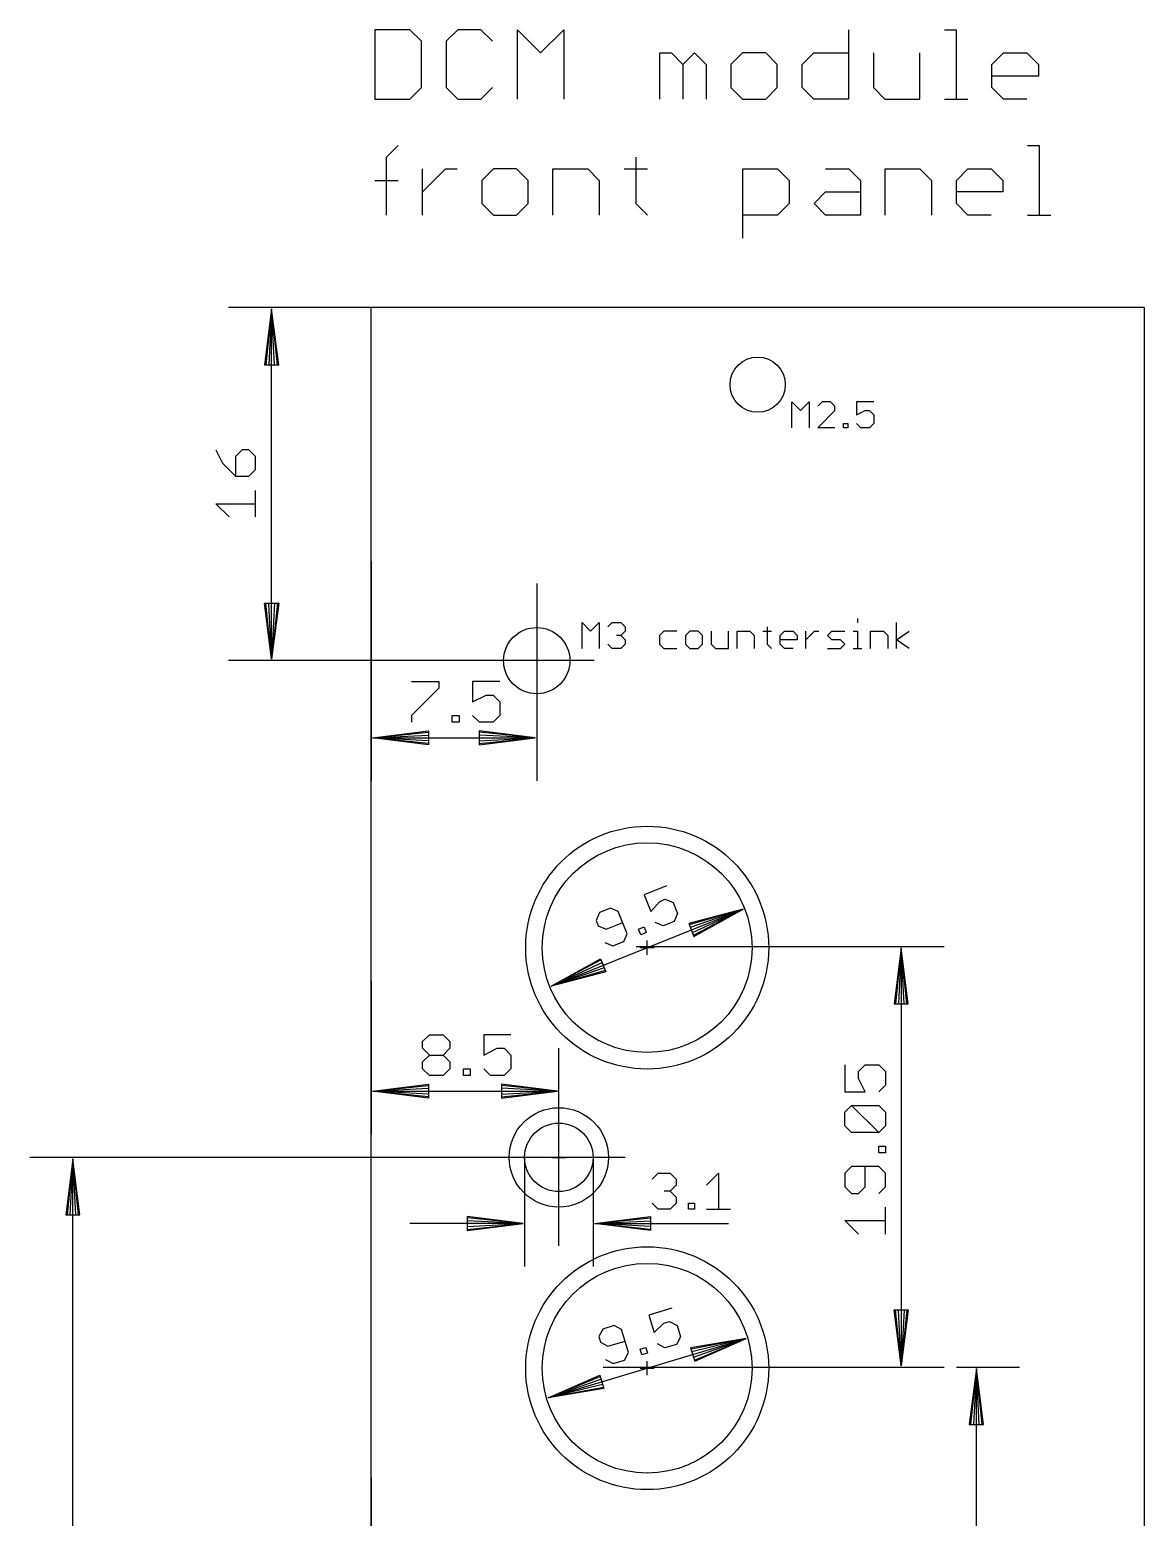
# Model space of a CAD drawing. Extents: x -16 to 68, y -8 to 128.
# Drawn here: x -15.4 to 35, y 60.2 to 127.6 of the extents above; entities that cross this region are included whole.
import ezdxf

# ---------------------------------------------------------------- set-up
doc = ezdxf.new("R2010")
doc.units = 0
doc.header["$MEASUREMENT"] = 0
for name, color, linetype, true_color in [('113', 2, 'Continuous', 0xffff00), ('114', 253, 'Continuous', 0xadadad), ('20', 7, 'Continuous', 0xffffff), ('47', 140, 'Continuous', 0x00bfff)]:
    doc.layers.add(name, color=color, linetype=linetype, true_color=true_color)

msp = doc.modelspace()

# ---------------------------------------------------------------- linework, layer by layer
at = {"layer": '113'}
for centre, radius in [((12.5, 86), 5.5), ((8.5, 76.5), 2.25), ((12.5, 66.95), 5.5)]:
    msp.add_circle(centre, radius, dxfattribs=at)
at = {"layer": '114'}
for p, q in [((0.1778, 127.5749), (0.1778, 124.4278)), ((1.7513, 127.5749), (0.1778, 127.5749)), ((2.2759, 127.0504), (1.7513, 127.5749)), ((3.9251, 127.5749), (3.4006, 127.0504)), ((4.9741, 127.5749), (3.9251, 127.5749)), ((5.4986, 127.0504), (4.9741, 127.5749)), ((6.6233, 124.4278), (6.6233, 127.5749)), ((6.6233, 127.5749), (7.6723, 126.5259)), ((7.6723, 126.5259), (8.7214, 127.5749)), ((8.7214, 127.5749), (8.7214, 124.4278)), ((21.6124, 127.5749), (21.6124, 124.4278)), ((25.9598, 127.5749), (26.4843, 127.5749)), ((26.4843, 127.5749), (26.4843, 124.4278)), ((2.2759, 124.9523), (2.2759, 127.0504)), ((3.4006, 127.0504), (3.4006, 124.9523)), ((13.0688, 124.4278), (13.0688, 126.5259)), ((13.0688, 126.5259), (13.5933, 126.5259)), ((13.5933, 126.5259), (14.1178, 126.0013)), ((14.1178, 126.0013), (14.6424, 126.5259)), ((14.1178, 126.0013), (14.1178, 124.4278)), ((14.6424, 126.5259), (15.1669, 126.0013)), ((15.1669, 126.0013), (15.1669, 124.4278)), ((16.8161, 126.5259), (16.2916, 126.0013)), ((16.2916, 126.0013), (16.2916, 124.9523)), ((17.8651, 126.5259), (16.8161, 126.5259)), ((18.3896, 126.0013), (17.8651, 126.5259)), ((18.3896, 124.9523), (18.3896, 126.0013)), ((19.5143, 126.0013), (20.0388, 126.5259)), ((19.5143, 124.9523), (19.5143, 126.0013)), ((20.0388, 126.5259), (21.6124, 126.5259)), ((22.7371, 126.5259), (22.7371, 124.9523)), ((24.8351, 124.4278), (24.8351, 126.5259)), ((28.1083, 126.0013), (28.6328, 126.5259)), ((28.1083, 124.9523), (28.1083, 126.0013)), ((28.6328, 126.5259), (29.6819, 126.5259)), ((29.6819, 126.5259), (30.2064, 126.0013)), ((30.2064, 126.0013), (30.2064, 125.4768)), ((30.2064, 125.4768), (28.1083, 125.4768)), ((1.7513, 124.4278), (2.2759, 124.9523)), ((3.4006, 124.9523), (3.9251, 124.4278)), ((4.9741, 124.4278), (5.4986, 124.9523)), ((16.2916, 124.9523), (16.8161, 124.4278)), ((17.8651, 124.4278), (18.3896, 124.9523)), ((20.0388, 124.4278), (19.5143, 124.9523)), ((22.7371, 124.9523), (23.2616, 124.4278)), ((28.6328, 124.4278), (28.1083, 124.9523)), ((0.1778, 124.4278), (1.7513, 124.4278)), ((3.9251, 124.4278), (4.9741, 124.4278)), ((16.8161, 124.4278), (17.8651, 124.4278)), ((21.6124, 124.4278), (20.0388, 124.4278)), ((23.2616, 124.4278), (24.8351, 124.4278)), ((25.9598, 124.4278), (27.0089, 124.4278)), ((29.6819, 124.4278), (28.6328, 124.4278)), ((0.7023, 121.8004), (1.2268, 122.3249)), ((29.7197, 122.3249), (30.2442, 122.3249)), ((30.2442, 122.3249), (30.2442, 119.1778)), ((0.7023, 119.1778), (0.7023, 121.8004)), ((11.9819, 121.8004), (11.9819, 119.7023)), ((0.1778, 120.7513), (1.2268, 120.7513)), ((2.3263, 119.1778), (2.3263, 121.2759)), ((2.3263, 120.2268), (3.3753, 121.2759)), ((3.3753, 121.2759), (3.8998, 121.2759)), ((5.5364, 121.2759), (5.0119, 120.7513)), ((5.0119, 120.7513), (5.0119, 119.7023)), ((6.5855, 121.2759), (5.5364, 121.2759)), ((7.11, 120.7513), (6.5855, 121.2759)), ((7.11, 119.7023), (7.11, 120.7513)), ((8.2347, 119.1778), (8.2347, 121.2759)), ((8.2347, 121.2759), (9.8082, 121.2759)), ((9.8082, 121.2759), (10.3327, 120.7513)), ((10.3327, 120.7513), (10.3327, 119.1778)), ((11.4574, 121.2759), (12.5065, 121.2759)), ((16.8287, 118.1288), (16.8287, 121.2759)), ((16.8287, 121.2759), (18.4022, 121.2759)), ((18.4022, 121.2759), (18.9267, 120.7513)), ((18.9267, 120.7513), (18.9267, 119.7023)), ((20.576, 121.2759), (21.625, 121.2759)), ((21.625, 121.2759), (22.1495, 120.7513)), ((22.1495, 120.7513), (22.1495, 119.1778)), ((23.2742, 119.1778), (23.2742, 121.2759)), ((23.2742, 121.2759), (24.8477, 121.2759)), ((24.8477, 121.2759), (25.3723, 120.7513)), ((25.3723, 120.7513), (25.3723, 119.1778)), ((26.4969, 120.7513), (27.0215, 121.2759)), ((26.4969, 119.7023), (26.4969, 120.7513)), ((27.0215, 121.2759), (28.0705, 121.2759)), ((28.0705, 121.2759), (28.595, 120.7513)), ((28.595, 120.7513), (28.595, 120.2268)), ((20.0514, 119.7023), (20.576, 120.2268)), ((20.576, 120.2268), (22.1495, 120.2268)), ((28.595, 120.2268), (26.4969, 120.2268)), ((5.0119, 119.7023), (5.5364, 119.1778)), ((6.5855, 119.1778), (7.11, 119.7023)), ((11.9819, 119.7023), (12.5065, 119.1778)), ((18.9267, 119.7023), (18.4022, 119.1778)), ((20.576, 119.1778), (20.0514, 119.7023)), ((27.0215, 119.1778), (26.4969, 119.7023)), ((5.5364, 119.1778), (6.5855, 119.1778)), ((18.4022, 119.1778), (16.8287, 119.1778)), ((22.1495, 119.1778), (20.576, 119.1778)), ((28.0705, 119.1778), (27.0215, 119.1778)), ((29.7197, 119.1778), (30.7687, 119.1778))]:
    msp.add_line(p, q, dxfattribs=at)
at = {"layer": '20'}
for p, q in [((0, 0), (0, 115)), ((35, 115), (0, 115)), ((35, 115), (35, 0))]:
    msp.add_line(p, q, dxfattribs=at)
for centre, radius in [((17.5, 111.5), 1.25), ((7.5, 99), 1.5), ((12.5, 86), 4.75), ((8.5, 76.5), 1.55), ((12.5, 66.95), 4.75)]:
    msp.add_circle(centre, radius, dxfattribs=at)
at = {"layer": '47'}
for p, q in [((6.5, 115), (-6.45, 115)), ((-4.5, 114.935), (-4.8192, 112.4)), ((-4.5, 114.935), (-4.76, 112.4)), ((-4.5, 114.935), (-4.63, 112.4)), ((-4.5, 99.065), (-4.5, 114.935)), ((-4.1808, 112.4), (-4.5, 114.935)), ((-4.37, 112.4), (-4.5, 114.935)), ((-4.24, 112.4), (-4.5, 114.935)), ((-4.8192, 112.4), (-4.1808, 112.4)), ((19.0508, 109.5508), (19.0508, 110.7202)), ((19.0508, 110.7202), (19.4406, 110.3304)), ((19.4406, 110.3304), (19.8304, 110.7202)), ((19.8304, 110.7202), (19.8304, 109.5508)), ((20.4151, 110.7202), (20.2202, 110.5253)), ((20.8049, 110.7202), (20.4151, 110.7202)), ((20.9998, 110.5253), (20.8049, 110.7202)), ((20.9998, 110.3304), (20.9998, 110.5253)), ((22.7539, 110.7202), (21.9743, 110.7202)), ((21.9743, 110.7202), (21.9743, 110.1355)), ((20.2202, 109.5508), (20.9998, 110.3304)), ((21.9743, 110.1355), (22.3641, 110.3304)), ((22.3641, 110.3304), (22.559, 110.3304)), ((22.559, 110.3304), (22.7539, 110.1355)), ((22.7539, 110.1355), (22.7539, 109.7457)), ((20.9998, 109.5508), (20.2202, 109.5508)), ((21.3896, 109.5508), (21.3896, 109.7457)), ((21.3896, 109.7457), (21.5845, 109.7457)), ((21.5845, 109.5508), (21.3896, 109.5508)), ((21.5845, 109.7457), (21.5845, 109.5508)), ((22.1692, 109.5508), (21.9743, 109.7457)), ((22.559, 109.5508), (22.1692, 109.5508)), ((22.7539, 109.7457), (22.559, 109.5508)), ((-7.0299, 108.5488), (-6.7302, 107.9494)), ((-5.831, 108.5488), (-6.1308, 108.2491)), ((-5.5313, 108.5488), (-5.831, 108.5488)), ((-5.2316, 108.2491), (-5.5313, 108.5488)), ((-6.7302, 107.9494), (-6.1308, 107.3499)), ((-6.1308, 108.2491), (-6.1308, 107.3499)), ((-5.2316, 107.6496), (-5.2316, 108.2491)), ((-6.1308, 107.3499), (-5.5313, 107.3499)), ((-5.5313, 107.3499), (-5.2316, 107.6496)), ((-5.2316, 105.5083), (-5.2316, 106.7072)), ((-6.4305, 105.5083), (-7.0299, 106.1078)), ((-7.0299, 106.1078), (-5.2316, 106.1078)), ((0, 103.5), (0, 93.55)), ((7.5, 102.5), (7.5, 93.55)), ((-4.5, 99.065), (-4.8192, 101.6)), ((-4.8192, 101.6), (-4.1808, 101.6)), ((-4.5, 99.065), (-4.76, 101.6)), ((-4.5, 99.065), (-4.63, 101.6)), ((-4.1808, 101.6), (-4.5, 99.065)), ((-4.37, 101.6), (-4.5, 99.065)), ((-4.24, 101.6), (-4.5, 99.065)), ((9.5508, 99.5508), (9.5508, 100.7202)), ((9.5508, 100.7202), (9.9406, 100.3304)), ((9.9406, 100.3304), (10.3304, 100.7202)), ((10.3304, 100.7202), (10.3304, 99.5508)), ((10.7202, 100.5253), (10.9151, 100.7202)), ((10.9151, 100.7202), (11.3049, 100.7202)), ((11.3049, 100.7202), (11.4998, 100.5253)), ((11.4998, 100.5253), (11.4998, 100.3304)), ((17.9315, 100.5253), (17.9315, 99.7457)), ((22.0244, 100.9151), (22.0244, 100.7202)), ((23.7785, 99.5508), (23.7785, 100.7202)), ((10.9151, 99.5508), (10.7202, 99.7457)), ((11.3049, 100.1355), (11.11, 100.1355)), ((11.4998, 100.3304), (11.3049, 100.1355)), ((11.3049, 100.1355), (11.4998, 99.9406)), ((11.4998, 99.7457), (11.3049, 99.5508)), ((11.4998, 99.9406), (11.4998, 99.7457)), ((13.2539, 100.3304), (13.059, 100.1355)), ((13.059, 100.1355), (13.059, 99.7457)), ((13.059, 99.7457), (13.2539, 99.5508)), ((13.8386, 100.3304), (13.2539, 100.3304)), ((14.4233, 100.3304), (14.2284, 100.1355)), ((14.2284, 100.1355), (14.2284, 99.7457)), ((14.2284, 99.7457), (14.4233, 99.5508)), ((14.8131, 100.3304), (14.4233, 100.3304)), ((15.008, 100.1355), (14.8131, 100.3304)), ((14.8131, 99.5508), (15.008, 99.7457)), ((15.008, 99.7457), (15.008, 100.1355)), ((15.3978, 100.3304), (15.3978, 99.7457)), ((15.3978, 99.7457), (15.5927, 99.5508)), ((16.1774, 99.5508), (16.1774, 100.3304)), ((16.5672, 99.5508), (16.5672, 100.3304)), ((16.5672, 100.3304), (17.1519, 100.3304)), ((17.1519, 100.3304), (17.3468, 100.1355)), ((17.3468, 100.1355), (17.3468, 99.5508)), ((17.7366, 100.3304), (18.1264, 100.3304)), ((17.9315, 99.7457), (18.1264, 99.5508)), ((18.5162, 100.1355), (18.7111, 100.3304)), ((18.5162, 99.7457), (18.5162, 100.1355)), ((19.2958, 99.9406), (18.5162, 99.9406)), ((18.7111, 99.5508), (18.5162, 99.7457)), ((18.7111, 100.3304), (19.1009, 100.3304)), ((19.1009, 100.3304), (19.2958, 100.1355)), ((19.2958, 100.1355), (19.2958, 99.9406)), ((19.6856, 99.5508), (19.6856, 100.3304)), ((19.6856, 99.9406), (20.0754, 100.3304)), ((20.0754, 100.3304), (20.2703, 100.3304)), ((20.6601, 100.1355), (20.855, 100.3304)), ((20.855, 99.9406), (20.6601, 100.1355)), ((20.855, 100.3304), (21.4397, 100.3304)), ((21.2448, 99.9406), (20.855, 99.9406)), ((21.4397, 99.7457), (21.2448, 99.9406)), ((21.2448, 99.5508), (21.4397, 99.7457)), ((21.8295, 100.3304), (22.0244, 100.3304)), ((22.0244, 100.3304), (22.0244, 99.5508)), ((22.6091, 99.5508), (22.6091, 100.3304)), ((22.6091, 100.3304), (23.1938, 100.3304)), ((23.1938, 100.3304), (23.3887, 100.1355)), ((23.3887, 100.1355), (23.3887, 99.5508)), ((23.7785, 99.9406), (24.3632, 100.3304)), ((24.3632, 99.5508), (23.7785, 99.9406)), ((11.3049, 99.5508), (10.9151, 99.5508)), ((13.2539, 99.5508), (13.8386, 99.5508)), ((14.4233, 99.5508), (14.8131, 99.5508)), ((15.5927, 99.5508), (16.1774, 99.5508)), ((19.1009, 99.5508), (18.7111, 99.5508)), ((20.6601, 99.5508), (21.2448, 99.5508)), ((21.8295, 99.5508), (22.2193, 99.5508)), ((10.1, 99), (-6.45, 99)), ((1.8357, 98.0554), (3.0685, 98.0554)), ((3.0685, 97.7472), (1.8357, 96.5144)), ((3.0685, 98.0554), (3.0685, 97.7472)), ((5.8309, 98.0554), (4.5981, 98.0554)), ((4.5981, 98.0554), (4.5981, 97.1308)), ((4.5981, 97.1308), (5.2145, 97.439)), ((5.2145, 97.439), (5.5227, 97.439)), ((5.5227, 97.439), (5.8309, 97.1308)), ((5.8309, 97.1308), (5.8309, 96.5144)), ((1.8357, 96.5144), (1.8357, 96.2062)), ((3.6773, 96.2062), (3.6773, 96.5144)), ((3.6773, 96.5144), (3.9855, 96.5144)), ((3.9855, 96.5144), (3.9855, 96.2062)), ((4.9063, 96.2062), (4.5981, 96.5144)), ((5.8309, 96.5144), (5.5227, 96.2062)), ((0.065, 95.5), (2.6, 95.8192)), ((0.065, 95.5), (2.6, 95.76)), ((2.6, 95.8192), (2.6, 95.1808)), ((3.9855, 96.2062), (3.6773, 96.2062)), ((7.435, 95.5), (4.9, 95.8192)), ((4.9, 95.8192), (4.9, 95.1808)), ((7.435, 95.5), (4.9, 95.76)), ((5.5227, 96.2062), (4.9063, 96.2062)), ((0.065, 95.5), (2.6, 95.63)), ((0.065, 95.5), (7.435, 95.5)), ((2.6, 95.1808), (0.065, 95.5)), ((2.6, 95.37), (0.065, 95.5)), ((2.6, 95.24), (0.065, 95.5)), ((7.435, 95.5), (4.9, 95.63)), ((4.9, 95.1808), (7.435, 95.5)), ((4.9, 95.37), (7.435, 95.5)), ((4.9, 95.24), (7.435, 95.5)), ((13.3712, 88.8015), (12.3641, 88.3987)), ((12.3641, 88.3987), (12.6662, 87.6434)), ((8.1501, 84.26), (16.8499, 87.74)), ((10.8393, 87.7888), (10.3357, 87.5874)), ((11.1917, 87.6378), (10.8393, 87.7888)), ((11.5946, 86.6307), (11.1917, 87.6378)), ((12.6662, 87.6434), (13.069, 88.0966)), ((13.069, 88.0966), (13.3208, 88.1973)), ((13.3208, 88.1973), (13.6733, 88.0462)), ((13.6733, 88.0462), (13.8747, 87.5426)), ((16.8499, 87.74), (14.3777, 87.0949)), ((16.8499, 87.74), (14.3997, 87.0399)), ((16.8499, 87.74), (14.4479, 86.9192)), ((14.5445, 86.6778), (16.8499, 87.74)), ((14.5928, 86.5571), (16.8499, 87.74)), ((14.6148, 86.5021), (16.8499, 87.74)), ((16.9103, 87.7641), (16.9103, 87.7641)), ((10.3357, 87.5874), (10.1847, 87.235)), ((10.1847, 87.235), (10.2854, 86.9832)), ((10.2854, 86.9832), (10.6378, 86.8321)), ((10.6378, 86.8321), (11.3932, 87.1342)), ((12.1075, 86.8358), (12.3593, 86.9365)), ((12.3593, 86.9365), (12.46, 86.6848)), ((13.2201, 86.9888), (12.8676, 87.1398)), ((13.7236, 87.1902), (13.2201, 86.9888)), ((13.8747, 87.5426), (13.7236, 87.1902)), ((14.3777, 87.0949), (14.6148, 86.5021)), ((10.9399, 86.0768), (11.4435, 86.2782)), ((11.4435, 86.2782), (11.5946, 86.6307)), ((12.2082, 86.5841), (12.1075, 86.8358)), ((12.46, 86.6848), (12.2082, 86.5841)), ((12.5, 85.6808), (12.5, 86.3192)), ((10.5875, 86.2279), (10.9399, 86.0768)), ((12, 86.05), (25.95, 86.05)), ((12.1808, 86), (12.8192, 86)), ((24, 85.985), (23.6808, 83.45)), ((24, 85.985), (23.74, 83.45)), ((24, 85.985), (23.87, 83.45)), ((24, 85.985), (24, 67.065)), ((24.3192, 83.45), (24, 85.985)), ((24.13, 83.45), (24, 85.985)), ((24.26, 83.45), (24, 85.985)), ((8.1501, 84.26), (10.3852, 85.4979)), ((8.1501, 84.26), (10.4072, 85.4429)), ((8.1501, 84.26), (10.4555, 85.3222)), ((10.5521, 85.0808), (8.1501, 84.26)), ((10.6003, 84.9601), (8.1501, 84.26)), ((10.6223, 84.9051), (8.1501, 84.26)), ((10.3852, 85.4979), (10.6223, 84.9051)), ((0, 84.5), (0, 77.55)), ((8.0897, 84.2359), (8.0897, 84.2359)), ((23.6808, 83.45), (24.3192, 83.45)), ((2.3357, 81.7472), (2.6439, 82.0554)), ((2.3357, 81.439), (2.3357, 81.7472)), ((2.6439, 82.0554), (3.2603, 82.0554)), ((3.2603, 82.0554), (3.5685, 81.7472)), ((3.5685, 81.7472), (3.5685, 81.439)), ((6.3309, 82.0554), (5.0981, 82.0554)), ((5.0981, 82.0554), (5.0981, 81.1308)), ((2.6439, 81.1308), (2.3357, 81.439)), ((2.3357, 80.8226), (2.6439, 81.1308)), ((2.6439, 81.1308), (3.2603, 81.1308)), ((3.5685, 81.439), (3.2603, 81.1308)), ((3.2603, 81.1308), (3.5685, 80.8226)), ((5.0981, 81.1308), (5.7145, 81.439)), ((5.7145, 81.439), (6.0227, 81.439)), ((6.0227, 81.439), (6.3309, 81.1308)), ((6.3309, 81.1308), (6.3309, 80.5144)), ((8.5, 72.5), (8.5, 81.45)), ((2.3357, 80.5144), (2.3357, 80.8226)), ((2.6439, 80.2062), (2.3357, 80.5144)), ((3.2603, 80.2062), (2.6439, 80.2062)), ((3.5685, 80.5144), (3.2603, 80.2062)), ((3.5685, 80.8226), (3.5685, 80.5144)), ((4.1773, 80.2062), (4.1773, 80.5144)), ((4.1773, 80.5144), (4.4855, 80.5144)), ((4.4855, 80.2062), (4.1773, 80.2062)), ((4.4855, 80.5144), (4.4855, 80.2062)), ((5.4063, 80.2062), (5.0981, 80.5144)), ((6.0227, 80.2062), (5.4063, 80.2062)), ((6.3309, 80.5144), (6.0227, 80.2062)), ((21.4446, 80.6957), (21.4446, 79.463)), ((22.061, 80.3876), (22.3692, 80.6957)), ((22.061, 80.0794), (22.061, 80.3876)), ((22.3692, 80.6957), (22.9856, 80.6957)), ((22.9856, 80.6957), (23.2938, 80.3876)), ((23.2938, 80.3876), (23.2938, 79.7712)), ((0.065, 79.5), (2.6, 79.8192)), ((0.065, 79.5), (2.6, 79.76)), ((0.065, 79.5), (2.6, 79.63)), ((2.6, 79.8192), (2.6, 79.1808)), ((8.435, 79.5), (5.9, 79.8192)), ((5.9, 79.8192), (5.9, 79.1808)), ((8.435, 79.5), (5.9, 79.76)), ((8.435, 79.5), (5.9, 79.63)), ((22.3692, 79.463), (22.061, 80.0794)), ((23.2938, 79.7712), (22.9856, 79.463)), ((0.065, 79.5), (8.435, 79.5)), ((2.6, 79.1808), (0.065, 79.5)), ((2.6, 79.37), (0.065, 79.5)), ((2.6, 79.24), (0.065, 79.5)), ((5.9, 79.1808), (8.435, 79.5)), ((5.9, 79.37), (8.435, 79.5)), ((5.9, 79.24), (8.435, 79.5)), ((21.4446, 79.463), (22.3692, 79.463)), ((21.4446, 78.546), (21.7528, 78.8542)), ((21.7528, 78.8542), (22.9856, 78.8542)), ((22.9856, 77.6214), (21.7528, 78.8542)), ((22.9856, 78.8542), (23.2938, 78.546)), ((21.4446, 77.9296), (21.4446, 78.546)), ((23.2938, 78.546), (23.2938, 77.9296)), ((21.7528, 77.6214), (21.4446, 77.9296)), ((22.9856, 77.6214), (21.7528, 77.6214)), ((23.2938, 77.9296), (22.9856, 77.6214)), ((8.5, 76.1808), (8.5, 76.8192)), ((22.9856, 76.7006), (22.9856, 77.0088)), ((22.9856, 77.0088), (23.2938, 77.0088)), ((23.2938, 77.0088), (23.2938, 76.7006)), ((11.5, 76.5), (-15.45, 76.5)), ((-13.5, 76.435), (-13.8192, 73.9)), ((-13.5, 76.435), (-13.76, 73.9)), ((-13.5, 76.435), (-13.63, 73.9)), ((-13.5, 0.065), (-13.5, 76.435)), ((-13.1808, 73.9), (-13.5, 76.435)), ((-13.37, 73.9), (-13.5, 76.435)), ((-13.24, 73.9), (-13.5, 76.435)), ((6.95, 76.5), (6.95, 71.55)), ((8.1808, 76.5), (8.8192, 76.5)), ((10.05, 76.5), (10.05, 71.55)), ((23.2938, 76.7006), (22.9856, 76.7006)), ((12.7262, 75.5065), (12.9974, 75.7777)), ((12.9974, 75.7777), (13.5397, 75.7777)), ((13.5397, 75.7777), (13.8109, 75.5065)), ((13.8109, 75.5065), (13.8109, 75.2354)), ((15.1819, 75.2354), (15.7243, 75.7777)), ((15.7243, 75.7777), (15.7243, 74.1507)), ((21.7528, 76.0918), (21.4446, 75.7836)), ((21.4446, 75.7836), (21.4446, 75.1672)), ((22.9856, 76.0918), (21.7528, 76.0918)), ((22.3692, 75.1672), (22.3692, 76.0918)), ((23.2938, 75.7836), (22.9856, 76.0918)), ((23.2938, 75.1672), (23.2938, 75.7836)), ((13.5397, 74.9642), (13.2685, 74.9642)), ((13.8109, 75.2354), (13.5397, 74.9642)), ((13.5397, 74.9642), (13.8109, 74.693)), ((21.4446, 75.1672), (21.7528, 74.859)), ((21.7528, 74.859), (22.061, 74.859)), ((22.061, 74.859), (22.3692, 75.1672)), ((22.9856, 74.859), (23.2938, 75.1672)), ((12.9974, 74.1507), (12.7262, 74.4219)), ((13.5397, 74.1507), (12.9974, 74.1507)), ((13.8109, 74.4219), (13.5397, 74.1507)), ((13.8109, 74.693), (13.8109, 74.4219)), ((14.3634, 74.1507), (14.3634, 74.4219)), ((14.3634, 74.4219), (14.6345, 74.4219)), ((14.6345, 74.1507), (14.3634, 74.1507)), ((14.6345, 74.4219), (14.6345, 74.1507)), ((15.1819, 74.1507), (16.2666, 74.1507)), ((23.2938, 73.0175), (23.2938, 74.2502)), ((-13.8192, 73.9), (-13.1808, 73.9)), ((6.885, 73.5), (1.75, 73.5)), ((6.885, 73.5), (4.35, 73.8192)), ((4.35, 73.8192), (4.35, 73.1808)), ((6.885, 73.5), (4.35, 73.76)), ((6.885, 73.5), (4.35, 73.63)), ((4.35, 73.1808), (6.885, 73.5)), ((4.35, 73.37), (6.885, 73.5)), ((4.35, 73.24), (6.885, 73.5)), ((10.115, 73.5), (12.65, 73.8192)), ((10.115, 73.5), (12.65, 73.76)), ((10.115, 73.5), (12.65, 73.63)), ((10.115, 73.5), (16.1846, 73.5)), ((12.65, 73.1808), (10.115, 73.5)), ((12.65, 73.37), (10.115, 73.5)), ((12.65, 73.24), (10.115, 73.5)), ((12.65, 73.8192), (12.65, 73.1808)), ((22.061, 73.0175), (21.4446, 73.6339)), ((21.4446, 73.6339), (23.2938, 73.6339)), ((13.6168, 69.663), (12.5778, 69.3514)), ((24, 67.065), (23.6808, 69.6)), ((23.6808, 69.6), (24.3192, 69.6)), ((24, 67.065), (23.74, 69.6)), ((24, 67.065), (23.87, 69.6)), ((24.3192, 69.6), (24, 67.065)), ((24.13, 69.6), (24, 67.065)), ((24.26, 69.6), (24, 67.065)), ((10.4854, 68.7236), (10.3036, 68.386)), ((11.0049, 68.8794), (10.4854, 68.7236)), ((11.3425, 68.6976), (11.0049, 68.8794)), ((12.5778, 69.3514), (12.8116, 68.5722)), ((12.8116, 68.5722), (13.2531, 68.9878)), ((13.2531, 68.9878), (13.5129, 69.0657)), ((13.5129, 69.0657), (13.8505, 68.8839)), ((13.8505, 68.8839), (14.0064, 68.3644)), ((8.0126, 65.6038), (16.9874, 68.2962)), ((10.3036, 68.386), (10.3815, 68.1262)), ((10.3815, 68.1262), (10.7192, 67.9444)), ((10.7192, 67.9444), (11.4984, 68.1782)), ((11.6542, 67.6587), (11.3425, 68.6976)), ((13.3051, 67.8709), (12.9675, 68.0527)), ((14.0064, 68.3644), (13.8246, 68.0268)), ((16.9874, 68.2962), (14.4676, 67.8736)), ((16.9874, 68.2962), (14.4846, 67.8168)), ((16.9874, 68.2962), (14.522, 67.6923)), ((14.5967, 67.4433), (16.9874, 68.2962)), ((14.634, 67.3188), (16.9874, 68.2962)), ((14.6511, 67.262), (16.9874, 68.2962)), ((17.0497, 68.3149), (17.0497, 68.3149)), ((11.4724, 67.3211), (11.6542, 67.6587)), ((12.1834, 67.8175), (12.4431, 67.8954)), ((12.2613, 67.5578), (12.1834, 67.8175)), ((12.521, 67.6357), (12.2613, 67.5578)), ((12.4431, 67.8954), (12.521, 67.6357)), ((13.8246, 68.0268), (13.3051, 67.8709)), ((14.4676, 67.8736), (14.6511, 67.262)), ((10.5, 67), (25.95, 67)), ((10.6153, 67.347), (10.9529, 67.1652)), ((10.9529, 67.1652), (11.4724, 67.3211)), ((12.1808, 66.95), (12.8192, 66.95)), ((12.5, 66.6308), (12.5, 67.2692)), ((26.5, 67), (29.35, 67)), ((27.4, 66.935), (27.0808, 64.4)), ((27.4, 66.935), (27.14, 64.4)), ((27.4, 66.935), (27.27, 64.4)), ((27.4, 0.065), (27.4, 66.935)), ((27.7192, 64.4), (27.4, 66.935)), ((27.53, 64.4), (27.4, 66.935)), ((27.66, 64.4), (27.4, 66.935)), ((8.0126, 65.6038), (10.3489, 66.638)), ((8.0126, 65.6038), (10.366, 66.5812)), ((8.0126, 65.6038), (10.4033, 66.4567)), ((10.478, 66.2077), (8.0126, 65.6038)), ((10.5154, 66.0832), (8.0126, 65.6038)), ((10.3489, 66.638), (10.5324, 66.0264)), ((7.9503, 65.5851), (7.9503, 65.5851)), ((10.5324, 66.0264), (8.0126, 65.6038)), ((27.0808, 64.4), (27.7192, 64.4)), ((0, 62), (0, 55.05))]:
    msp.add_line(p, q, dxfattribs=at)

doc.saveas('drawing.dxf')
